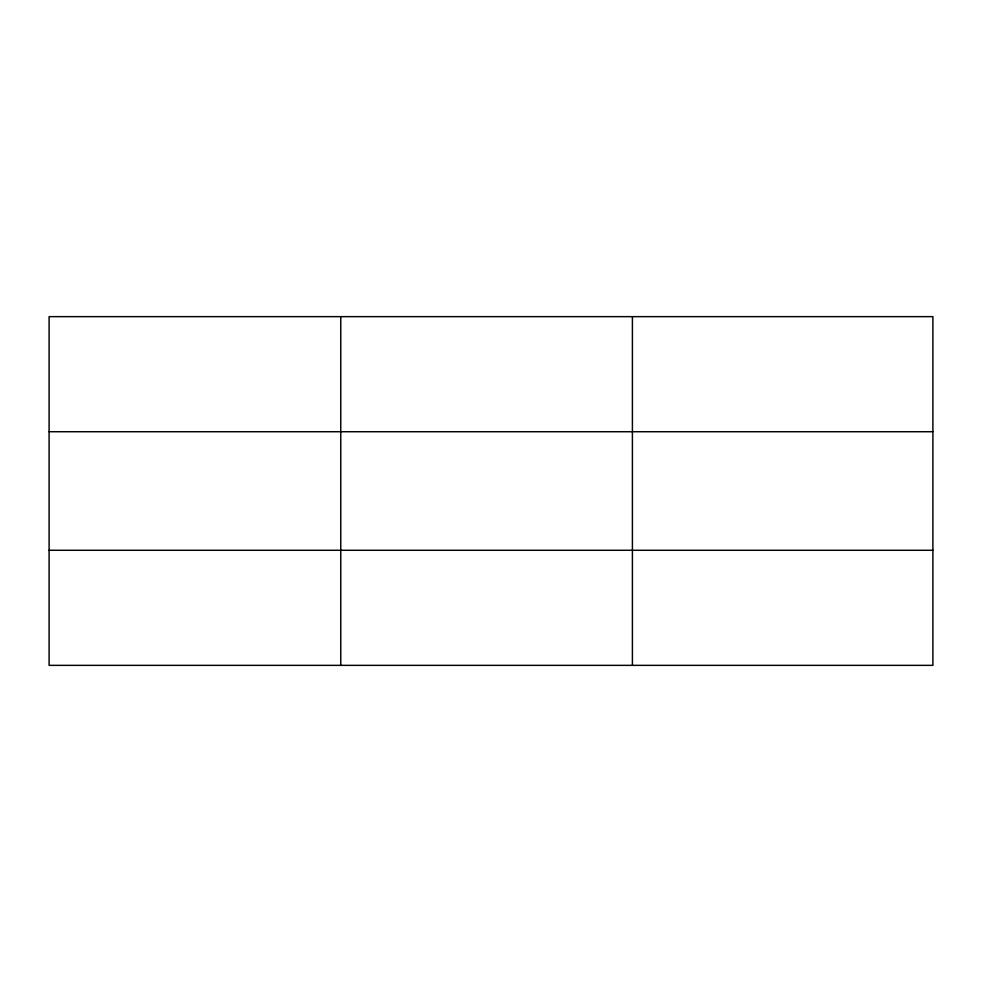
<?xml version="1.0" encoding="UTF-8"?>
<svg xmlns="http://www.w3.org/2000/svg" width="982" height="982" viewBox="0 0 982 982"><rect width="100%" height="100%" fill="white"/><g stroke="black" fill="none" stroke-linecap="round" stroke-linejoin="round"><path stroke-width="1.47" d="M340.754 316.646L340.754 665.354M632.408 316.646L632.408 665.354M932.9 550.276L932.9 665.354L49.1 665.354L49.1 316.646L932.9 316.646L932.9 550.276L49.1 550.276M49.1 431.724L932.9 431.724"/></g></svg>
